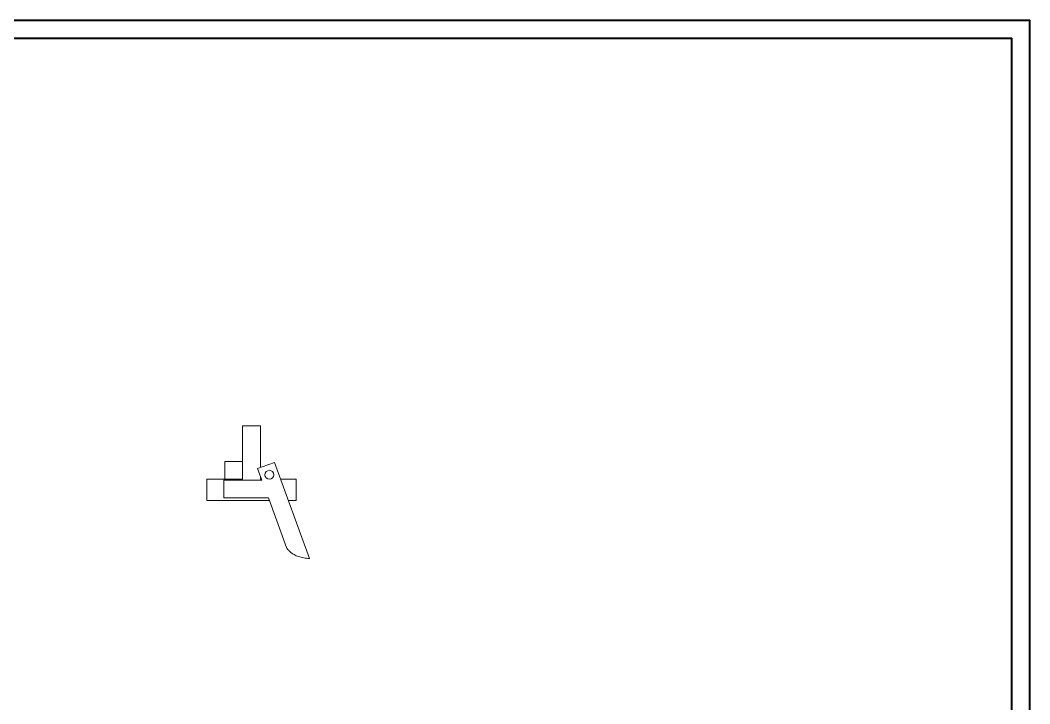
# Model space of a CAD drawing. Header units: millimetres. Extents: x 0 to 1189, y 0 to 841.
# Drawn here: x 623 to 1189, y 458 to 841 of the extents above; entities that cross this region are included whole.
import ezdxf

# ---------------------------------------------------------------- set-up
doc = ezdxf.new("R2010")
doc.units = ezdxf.units.MM

msp = doc.modelspace()

# ---------------------------------------------------------------- linework, layer by layer
at = {"color": 7, "linetype": 'Continuous', "lineweight": 40}
for p, q in [((0.08, 841.21), (1189.08, 841.21)), ((1189.08, 0.21), (1189.08, 841.21)), ((25.08, 831.21), (1179.08, 831.21)), ((1179.08, 10.21), (1179.08, 831.21))]:
    msp.add_line(p, q, dxfattribs=at)
at = {"color": 7, "linetype": 'Continuous', "lineweight": 15}
for p, q in [((747.97, 613.78), (747.97, 593.78)), ((747.97, 613.78), (757.97, 613.78)), ((757.97, 613.78), (757.97, 590.39)), ((747.97, 593.78), (737.97, 593.78)), ((737.97, 583.78), (737.97, 593.78)), ((747.97, 583.78), (747.97, 593.78)), ((765.76, 593.23), (756.36, 589.81)), ((758.74, 583.28), (756.36, 589.81)), ((765.76, 593.23), (785.4, 539.28)), ((727.97, 583.78), (727.97, 571.78)), ((737.97, 583.78), (727.97, 583.78)), ((737.38, 583.28), (758.74, 583.28)), ((737.38, 573.28), (737.38, 583.28)), ((737.97, 583.78), (747.97, 583.78)), ((757.97, 585.4), (757.97, 583.78)), ((758.56, 583.78), (757.97, 583.78)), ((777.97, 583.78), (769.2, 583.78)), ((777.97, 583.78), (777.97, 571.78)), ((762.92, 571.78), (727.97, 571.78)), ((762.38, 573.28), (737.38, 573.28)), ((772.51, 545.44), (762.38, 573.28)), ((777.97, 571.78), (773.57, 571.78))]:
    msp.add_line(p, q, dxfattribs=at)
msp.add_circle((762.97, 586.28), 2.5, dxfattribs=at)
msp.add_open_spline([(785.4, 539.28), (784.31, 539.38), (782.25, 539.58), (779.36, 540.32), (777, 541.33), (775.14, 542.55), (773.66, 543.87), (772.9, 544.92), (772.51, 545.44)], degree=3, knots=[0, 0, 0, 0, 0.22029, 0.419521, 0.60198, 0.737233, 0.868749, 1, 1, 1, 1], dxfattribs=at)

doc.saveas('drawing.dxf')
